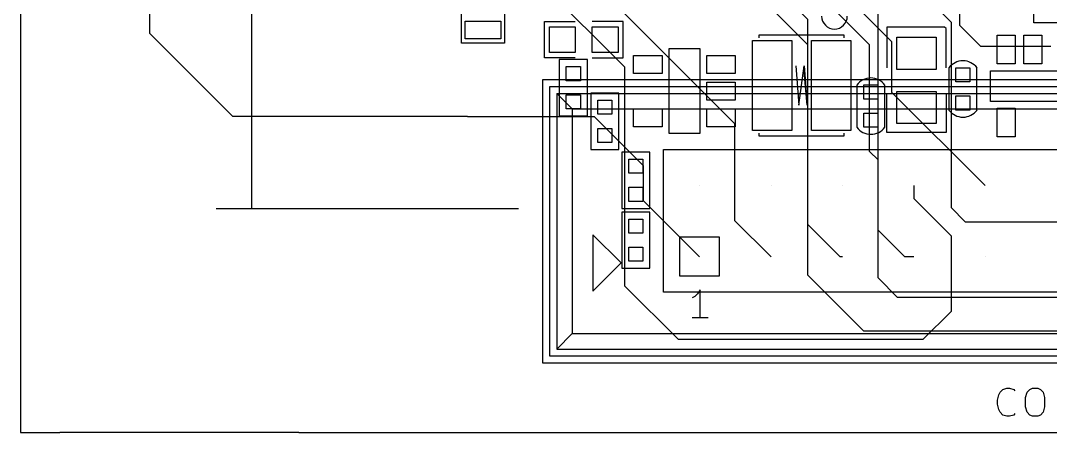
# Model space of a CAD drawing. Extents: x 317 to 7766, y -7531 to -136.
# Drawn here: x 367 to 4437, y -7531 to -5902 of the extents above; entities that cross this region are included whole.
import ezdxf

# ---------------------------------------------------------------- set-up
doc = ezdxf.new("R2010")
doc.units = 0
doc.layers.get('0').update_dxf_attribs({"linetype": 'CONTINUOUS'})

msp = doc.modelspace()

# ---------------------------------------------------------------- linework, layer by layer
at = {"color": 7}
for points in [[(1278.748889, -2189.821489), (1278.748889, -6646.674822)], [(3810.846667, -6186.088156), (3810.846667, -5985.9926), (3333.326667, -5508.190378), (3333.326667, -4719.379267), (3322.037778, -4730.385933), (2966.437778, -4730.385933), (2199.922222, -5497.183711)], [(6154.984444, -7075.370378), (6099.951111, -7130.403711), (3699.933333, -7130.403711), (3477.542222, -6908.294822), (3477.542222, -5897.0926), (3144.237778, -5563.788156), (3144.237778, -4819.285933)], [(877.711111, -5952.690378), (877.711111, -5152.590378)], [(366.606667, -5374.981489), (366.606667, -7530.594822)], [(4371.34, -5910.921489), (4371.34, -5388.810378)], [(3721.946667, -5997.281489), (3255.433333, -5530.485933)], [(3897.206667, -6836.328156), (3861.082222, -6836.328156), (3755.531111, -6730.494822), (3755.531111, -5874.797044), (3383.28, -5502.828156)], [(2455.333333, -5575.077044), (3188.828889, -6308.290378), (3188.828889, -6692.1126)], [(4077.546667, -5613.741489), (4077.546667, -5919.388156)], [(2109.893333, -5991.637044), (2109.893333, -5652.970378)], [(2279.226667, -5652.970378), (2279.226667, -5991.637044)], [(3757.506667, -5621.643711), (4044.244444, -5908.381489)], [(3477.542222, -5997.281489), (3155.526667, -5674.983711)], [(4044.244444, -6752.790378), (4044.244444, -7052.7926), (3933.331111, -7163.705933), (2966.437778, -7163.705933), (2755.335556, -6952.603711), (2755.335556, -6086.181489), (2433.32, -5763.883711), (1622.213333, -5763.883711)], [(2124.004444, -5974.139267), (2124.004444, -5903.583711)], [(2124.004444, -5903.583711), (2265.115556, -5903.583711)], [(2265.115556, -5903.583711), (2265.115556, -5974.139267)], [(2437.271111, -5905.559267), (2558.626667, -5905.559267)], [(2437.271111, -6049.4926), (2437.271111, -5905.559267)], [(2457.026667, -6028.325933), (2457.026667, -5926.725933)], [(2457.026667, -5926.725933), (2558.626667, -5926.725933)], [(2558.626667, -5926.725933), (2558.626667, -6028.325933)], [(2747.715556, -5905.559267), (2626.36, -5905.559267)], [(2626.36, -6028.325933), (2626.36, -5926.725933)], [(2626.36, -5926.725933), (2727.96, -5926.725933)], [(2727.96, -5926.725933), (2727.96, -6028.325933)], [(2747.715556, -6049.4926), (2747.715556, -5905.559267)], [(3791.091111, -5927.290378), (3791.091111, -6088.157044)], [(4018.844444, -5927.290378), (3791.091111, -5927.290378)], [(4024.488889, -5932.6526), (4018.844444, -5927.290378)], [(4024.488889, -6088.157044), (4024.488889, -5932.6526)], [(4044.244444, -5908.381489), (4044.244444, -6641.594822)], [(4077.546667, -5919.388156), (4161.084444, -6002.643711)], [(4893.733333, -5910.921489), (4371.34, -5910.921489)], [(1205.371111, -6280.6326), (877.711111, -5952.690378)], [(2265.115556, -5974.139267), (2124.004444, -5974.139267)], [(3259.102222, -5980.348156), (3414.606667, -5980.348156)], [(3259.102222, -6335.948156), (3259.102222, -5980.348156)], [(3286.477778, -5958.0526), (3620.064444, -5958.0526)], [(3286.477778, -5969.341489), (3286.477778, -5958.0526)], [(3414.606667, -5980.348156), (3414.606667, -6335.948156)], [(3492.217778, -5980.348156), (3647.722222, -5980.348156)], [(3492.217778, -6335.948156), (3492.217778, -5980.348156)], [(3620.064444, -5958.0526), (3620.064444, -5969.341489)], [(3647.722222, -5980.348156), (3647.722222, -6335.948156)], [(3830.037778, -5967.648156), (3985.26, -5967.648156)], [(3830.037778, -6094.648156), (3830.037778, -5967.648156)], [(3985.26, -5967.648156), (3985.26, -6094.648156)], [(4226.842222, -6072.917044), (4226.842222, -5960.028156)], [(4226.842222, -5960.028156), (4297.397778, -5960.028156)], [(4297.397778, -5960.028156), (4297.397778, -6072.917044)], [(4332.393333, -6072.917044), (4332.393333, -5960.028156)], [(4332.393333, -5960.028156), (4402.948889, -5960.028156)], [(4402.948889, -5960.028156), (4402.948889, -6072.917044)], [(2279.226667, -5991.637044), (2109.893333, -5991.637044)], [(2929.748889, -6012.803711), (3051.104444, -6012.803711)], [(2929.748889, -6348.648156), (2929.748889, -6012.803711)], [(3051.104444, -6012.803711), (3051.104444, -6348.648156)], [(3477.542222, -6708.199267), (3477.542222, -5997.281489)], [(3721.946667, -6419.485933), (3721.946667, -5997.281489)], [(4161.084444, -6002.643711), (4438.791111, -6002.643711)], [(2558.626667, -6049.4926), (2437.271111, -6049.4926)], [(2558.626667, -6028.325933), (2457.026667, -6028.325933)], [(2495.973333, -6055.983711), (2495.973333, -6278.374822)], [(2607.168889, -6055.983711), (2495.973333, -6055.983711)], [(2607.168889, -6278.374822), (2607.168889, -6055.983711)], [(2727.96, -6028.325933), (2626.36, -6028.325933)], [(2626.36, -6049.4926), (2747.715556, -6049.4926)], [(2789.766667, -6039.897044), (2902.655556, -6039.897044)], [(2789.766667, -6110.4526), (2789.766667, -6039.897044)], [(2902.655556, -6039.897044), (2902.655556, -6110.4526)], [(3078.48, -6039.897044), (3191.368889, -6039.897044)], [(3078.48, -6110.4526), (3078.48, -6039.897044)], [(3191.368889, -6039.897044), (3191.368889, -6110.4526)], [(2523.631111, -6083.923711), (2579.228889, -6083.923711)], [(2523.631111, -6139.521489), (2523.631111, -6083.923711)], [(2579.228889, -6083.923711), (2579.228889, -6139.521489)], [(3430.975556, -6080.254822), (3442.264444, -6236.041489)], [(3442.264444, -6236.041489), (3464.277778, -6080.254822)], [(3464.277778, -6080.254822), (3475.566667, -6236.041489)], [(3475.566667, -6236.041489), (3464.277778, -6102.550378)], [(3985.26, -6094.648156), (3830.037778, -6094.648156)], [(4035.777778, -6088.721489), (4035.777778, -6255.514822)], [(4063.435556, -6088.721489), (4119.033333, -6088.721489)], [(4063.435556, -6144.319267), (4063.435556, -6088.721489)], [(4119.033333, -6088.721489), (4119.033333, -6144.319267)], [(4146.691111, -6255.514822), (4146.691111, -6088.721489)], [(4199.748889, -6100.2926), (4535.593333, -6100.2926)], [(4199.748889, -6221.648156), (4199.748889, -6100.2926)], [(4297.397778, -6072.917044), (4226.842222, -6072.917044)], [(4402.948889, -6072.917044), (4332.393333, -6072.917044)], [(2430.78, -6134.159267), (7057.248889, -6134.159267), (7057.248889, -7256.274822), (2430.78, -7256.274822), (2430.78, -6134.159267)], [(2579.228889, -6139.521489), (2523.631111, -6139.521489)], [(2902.655556, -6110.4526), (2789.766667, -6110.4526)], [(3191.368889, -6110.4526), (3078.48, -6110.4526)], [(3078.48, -6145.448156), (3191.368889, -6145.448156)], [(3078.48, -6216.003711), (3078.48, -6145.448156)], [(3191.368889, -6145.448156), (3191.368889, -6216.003711)], [(4119.033333, -6144.319267), (4063.435556, -6144.319267)], [(2458.437778, -6161.817044), (7029.591111, -6161.817044), (7029.591111, -7228.617044), (2458.437778, -7228.617044), (2458.437778, -6161.817044)], [(3671.711111, -6156.454822), (3671.711111, -6323.248156)], [(3699.368889, -6156.454822), (3754.966667, -6156.454822)], [(3699.368889, -6212.0526), (3699.368889, -6156.454822)], [(3754.966667, -6156.454822), (3754.966667, -6212.0526)], [(3782.624444, -6323.248156), (3782.624444, -6156.454822)], [(3810.846667, -6186.088156), (4179.428889, -6554.670378)], [(3830.037778, -6182.137044), (3985.26, -6182.137044)], [(3830.037778, -6309.137044), (3830.037778, -6182.137044)], [(3985.26, -6182.137044), (3985.26, -6309.137044)], [(2486.095556, -6189.757044), (7001.651111, -6189.757044)], [(2486.095556, -6189.757044), (2486.095556, -7200.677044)], [(2486.095556, -6189.757044), (2546.208889, -6250.717044)], [(2523.631111, -6194.837044), (2579.228889, -6194.837044)], [(2523.631111, -6250.434822), (2523.631111, -6194.837044)], [(2579.228889, -6194.837044), (2579.228889, -6250.434822)], [(2620.433333, -6189.1926), (2620.433333, -6411.301489)], [(2731.346667, -6189.1926), (2620.433333, -6189.1926)], [(2648.091111, -6272.448156), (2648.091111, -6217.1326)], [(2648.091111, -6217.1326), (2703.688889, -6217.1326)], [(2703.688889, -6217.1326), (2703.688889, -6272.448156)], [(2731.346667, -6411.301489), (2731.346667, -6189.1926)], [(3191.368889, -6216.003711), (3078.48, -6216.003711)], [(3754.966667, -6212.0526), (3699.368889, -6212.0526)], [(3791.091111, -6343.850378), (3791.091111, -6188.345933)], [(4024.488889, -6188.345933), (4024.488889, -6343.850378)], [(4063.435556, -6199.917044), (4119.033333, -6199.917044)], [(4063.435556, -6255.514822), (4063.435556, -6199.917044)], [(4119.033333, -6199.917044), (4119.033333, -6255.514822)], [(4535.593333, -6221.648156), (4199.748889, -6221.648156)], [(2579.228889, -6250.434822), (2523.631111, -6250.434822)], [(2546.208889, -6250.717044), (6939.562222, -6250.717044)], [(2546.208889, -6250.717044), (2546.208889, -7139.717044)], [(2789.766667, -6250.999267), (2902.655556, -6250.999267)], [(2789.766667, -6321.554822), (2789.766667, -6250.999267)], [(2902.655556, -6250.999267), (2902.655556, -6321.554822)], [(3078.48, -6250.999267), (3191.368889, -6250.999267)], [(3078.48, -6321.554822), (3078.48, -6250.999267)], [(3191.368889, -6250.999267), (3191.368889, -6321.554822)], [(3699.368889, -6267.650378), (3754.966667, -6267.650378)], [(3699.368889, -6323.248156), (3699.368889, -6267.650378)], [(3754.966667, -6267.650378), (3754.966667, -6323.248156)], [(4119.033333, -6255.514822), (4063.435556, -6255.514822)], [(4226.842222, -6361.630378), (4226.842222, -6248.741489)], [(4226.842222, -6248.741489), (4297.397778, -6248.741489)], [(4297.397778, -6248.741489), (4297.397778, -6361.630378)], [(2133.317778, -6280.6326), (1205.371111, -6280.6326)], [(2133.317778, -6280.6326), (2633.133333, -6280.6326), (2827.584444, -6474.801489), (2827.584444, -6613.3726)], [(2495.973333, -6278.374822), (2607.168889, -6278.374822)], [(2703.688889, -6272.448156), (2648.091111, -6272.448156)], [(2648.091111, -6383.643711), (2648.091111, -6328.045933)], [(2648.091111, -6328.045933), (2703.688889, -6328.045933)], [(2703.688889, -6328.045933), (2703.688889, -6383.643711)], [(2902.655556, -6321.554822), (2789.766667, -6321.554822)], [(3051.104444, -6348.648156), (2929.748889, -6348.648156)], [(3191.368889, -6321.554822), (3078.48, -6321.554822)], [(3414.606667, -6335.948156), (3259.102222, -6335.948156)], [(3286.477778, -6358.243711), (3286.477778, -6346.954822)], [(3647.722222, -6335.948156), (3492.217778, -6335.948156)], [(3620.064444, -6346.954822), (3620.064444, -6358.243711)], [(3754.966667, -6323.248156), (3699.368889, -6323.248156)], [(4024.488889, -6343.850378), (3791.091111, -6343.850378)], [(3985.26, -6309.137044), (3830.037778, -6309.137044)], [(2703.688889, -6383.643711), (2648.091111, -6383.643711)], [(3620.064444, -6358.243711), (3286.477778, -6358.243711)], [(4297.397778, -6361.630378), (4226.842222, -6361.630378)], [(2620.433333, -6411.301489), (2731.346667, -6411.301489)], [(2743.2, -6422.308156), (2743.2, -6644.417044)], [(2854.113333, -6422.308156), (2743.2, -6422.308156)], [(2854.113333, -6644.417044), (2854.113333, -6422.308156)], [(2908.3, -6976.028156), (2908.3, -6411.583711)], [(2908.3, -6411.583711), (6577.188889, -6411.583711)], [(3755.531111, -6452.788156), (3721.946667, -6419.485933)], [(2770.857778, -6449.965933), (2826.455556, -6449.965933)], [(2770.857778, -6505.563711), (2770.857778, -6449.965933)], [(2826.455556, -6449.965933), (2826.455556, -6505.563711)], [(3755.531111, -6919.301489), (3755.531111, -6452.788156)], [(2826.455556, -6505.563711), (2770.857778, -6505.563711)], [(2770.857778, -6561.161489), (2826.455556, -6561.161489)], [(2770.857778, -6616.759267), (2770.857778, -6561.161489)], [(2826.455556, -6561.161489), (2826.455556, -6616.759267)], [(3050.54, -6554.105933), (3050.54, -6554.105933)], [(3050.54, -6554.105933), (3050.54, -6554.105933)], [(3050.54, -6554.105933), (3050.54, -6554.105933)], [(3050.54, -6554.105933), (3050.54, -6554.105933)], [(3332.762222, -6554.105933), (3332.762222, -6554.105933)], [(3332.762222, -6554.105933), (3332.762222, -6554.105933)], [(3332.762222, -6554.105933), (3332.762222, -6554.105933)], [(3332.762222, -6554.105933), (3332.762222, -6554.105933)], [(3614.984444, -6554.105933), (3614.984444, -6554.105933)], [(3614.984444, -6554.105933), (3614.984444, -6554.105933)], [(3614.984444, -6554.105933), (3614.984444, -6554.105933)], [(3614.984444, -6554.105933), (3614.984444, -6554.105933)], [(3897.206667, -6554.105933), (3897.206667, -6554.105933)], [(3897.206667, -6554.105933), (3897.206667, -6554.105933)], [(3897.206667, -6554.105933), (3897.206667, -6605.7526)], [(3897.206667, -6554.105933), (3897.206667, -6554.105933)], [(3897.206667, -6554.105933), (3897.206667, -6554.105933)], [(4179.428889, -6554.105933), (4179.428889, -6554.105933)], [(4179.428889, -6554.105933), (4179.428889, -6554.105933)], [(4179.428889, -6554.105933), (4179.428889, -6554.105933)], [(4179.428889, -6554.105933), (4179.428889, -6554.670378)], [(4179.428889, -6554.105933), (4179.428889, -6554.105933)], [(2826.455556, -6616.759267), (2770.857778, -6616.759267)], [(3050.54, -6836.328156), (2827.584444, -6613.3726)], [(4044.244444, -6752.790378), (3897.206667, -6605.7526)], [(2333.977778, -6646.674822), (1139.895556, -6646.674822)], [(2743.2, -6644.417044), (2854.113333, -6644.417044)], [(2743.2, -6659.374822), (2743.2, -6881.483711)], [(2854.113333, -6659.374822), (2743.2, -6659.374822)], [(2854.113333, -6881.483711), (2854.113333, -6659.374822)], [(4044.244444, -6641.594822), (4099.842222, -6697.1926)], [(2770.857778, -6742.630378), (2770.857778, -6687.0326)], [(2770.857778, -6687.0326), (2826.455556, -6687.0326)], [(2826.455556, -6687.0326), (2826.455556, -6742.630378)], [(3332.762222, -6836.328156), (3188.828889, -6692.1126)], [(3605.671111, -6836.328156), (3477.542222, -6708.199267)], [(4099.842222, -6697.1926), (5666.457778, -6697.1926)], [(2628.617778, -6749.403711), (2628.617778, -6971.5126)], [(2739.813333, -6860.317044), (2628.617778, -6749.403711)], [(2826.455556, -6742.630378), (2770.857778, -6742.630378)], [(2971.8, -6757.023711), (3127.304444, -6757.023711)], [(2971.8, -6912.528156), (2971.8, -6757.023711)], [(3127.304444, -6757.023711), (3127.304444, -6912.528156)], [(2770.857778, -6853.825933), (2770.857778, -6798.228156)], [(2770.857778, -6798.228156), (2826.455556, -6798.228156)], [(2826.455556, -6798.228156), (2826.455556, -6853.825933)], [(3332.762222, -6836.328156), (3332.762222, -6836.328156)], [(3332.762222, -6836.328156), (3332.762222, -6836.328156)], [(3332.762222, -6836.328156), (3332.762222, -6836.328156)], [(3332.762222, -6836.328156), (3332.762222, -6836.328156)], [(3614.984444, -6836.328156), (3605.671111, -6836.328156)], [(3614.984444, -6836.328156), (3614.984444, -6836.328156)], [(3614.984444, -6836.328156), (3614.984444, -6836.328156)], [(3614.984444, -6836.328156), (3614.984444, -6836.328156)], [(3614.984444, -6836.328156), (3614.984444, -6836.328156)], [(3897.206667, -6836.328156), (3897.206667, -6836.328156)], [(3897.206667, -6836.328156), (3897.206667, -6836.328156)], [(3897.206667, -6836.328156), (3897.206667, -6836.328156)], [(3897.206667, -6836.328156), (3897.206667, -6836.328156)], [(4179.428889, -6836.328156), (4179.428889, -6836.328156)], [(4179.428889, -6836.328156), (4179.428889, -6836.328156)], [(4179.428889, -6836.328156), (4179.428889, -6836.328156)], [(4179.428889, -6836.328156), (4179.428889, -6836.328156)], [(2628.617778, -6971.5126), (2739.813333, -6860.317044)], [(2826.455556, -6853.825933), (2770.857778, -6853.825933)], [(2743.2, -6881.483711), (2854.113333, -6881.483711)], [(3127.304444, -6912.528156), (2971.8, -6912.528156)], [(3833.142222, -6997.194822), (3755.531111, -6919.301489)], [(6577.188889, -6976.028156), (2908.3, -6976.028156)], [(3052.797778, -7077.628156), (3052.797778, -6966.4326), (3042.355556, -6982.519267), (3031.631111, -6992.961489), (3021.188889, -6998.323711)], [(5966.46, -6997.194822), (3833.142222, -6997.194822)], [(3084.688889, -7077.628156), (3021.188889, -7077.628156)], [(2486.095556, -7200.677044), (2546.208889, -7139.717044)], [(2546.208889, -7139.717044), (4494.106667, -7139.717044)], [(2486.095556, -7200.677044), (7001.651111, -7200.677044)], [(4296.833333, -7456.370378), (4291.753333, -7461.7326), (4275.666667, -7466.8126), (4265.224444, -7466.8126), (4249.42, -7461.7326), (4238.695556, -7451.008156), (4233.333333, -7440.565933), (4228.253333, -7419.399267), (4228.253333, -7403.3126), (4233.333333, -7382.145933), (4238.695556, -7371.703711), (4249.42, -7360.979267), (4265.224444, -7355.899267), (4275.666667, -7355.899267), (4291.753333, -7360.979267), (4296.833333, -7366.341489)], [(4365.695556, -7355.899267), (4386.862222, -7355.899267), (4397.304444, -7360.979267), (4408.028889, -7371.703711), (4413.391111, -7392.870378), (4413.391111, -7429.841489), (4408.028889, -7451.008156), (4397.304444, -7461.7326), (4386.862222, -7466.8126), (4365.695556, -7466.8126), (4355.253333, -7461.7326), (4344.528889, -7451.008156), (4339.166667, -7429.841489), (4339.166667, -7392.870378), (4344.528889, -7371.703711), (4355.253333, -7360.979267), (4365.695556, -7355.899267)], [(366.606667, -7530.594822), (522.111111, -7530.594822)], [(1466.426667, -7530.594822), (522.111111, -7530.594822)], [(1466.426667, -7530.594822), (7688.862222, -7530.594822)]]:
    msp.add_lwpolyline(points, dxfattribs=at)
for points in [[(3532.547333, -5884.420822), (3532.547258, -5897.893843), (3537.899362, -5910.815065), (3547.426226, -5920.341929)], [(3619.268358, -5920.341847), (3628.795206, -5910.814999), (3634.147333, -5897.89382), (3634.147333, -5884.420822)], [(3547.426226, -5920.341929), (3556.95309, -5929.868794), (3569.874313, -5935.220897), (3583.347333, -5935.220822)], [(3583.347333, -5935.220822), (3596.820331, -5935.220822), (3609.74151, -5929.868695), (3619.268358, -5920.341847)], [(4091.347333, -6060.901504), (4069.430777, -6060.901504), (4048.816852, -6071.310567), (4035.806, -6088.947267)], [(4146.888667, -6088.947267), (4133.877814, -6071.310567), (4113.26389, -6060.901504), (4091.347333, -6060.901504)], [(3727.280667, -6128.634838), (3705.36411, -6128.634838), (3684.750186, -6139.0439), (3671.739333, -6156.6806)], [(3782.822, -6156.6806), (3769.811148, -6139.0439), (3749.197223, -6128.634838), (3727.280667, -6128.634838)], [(4035.806, -6255.627711), (4048.838347, -6273.231527), (4069.444448, -6283.614912), (4091.347333, -6283.614912)], [(4091.347333, -6283.614912), (4113.250219, -6283.614912), (4133.856319, -6273.231527), (4146.888667, -6255.627711)], [(3671.739333, -6323.361044), (3684.771681, -6340.96486), (3705.377781, -6351.348246), (3727.280667, -6351.348246)], [(3727.280667, -6351.348246), (3749.183552, -6351.348246), (3769.789653, -6340.96486), (3782.822, -6323.361044)]]:
    msp.add_open_spline(points, degree=3, dxfattribs=at)

doc.saveas('drawing.dxf')
